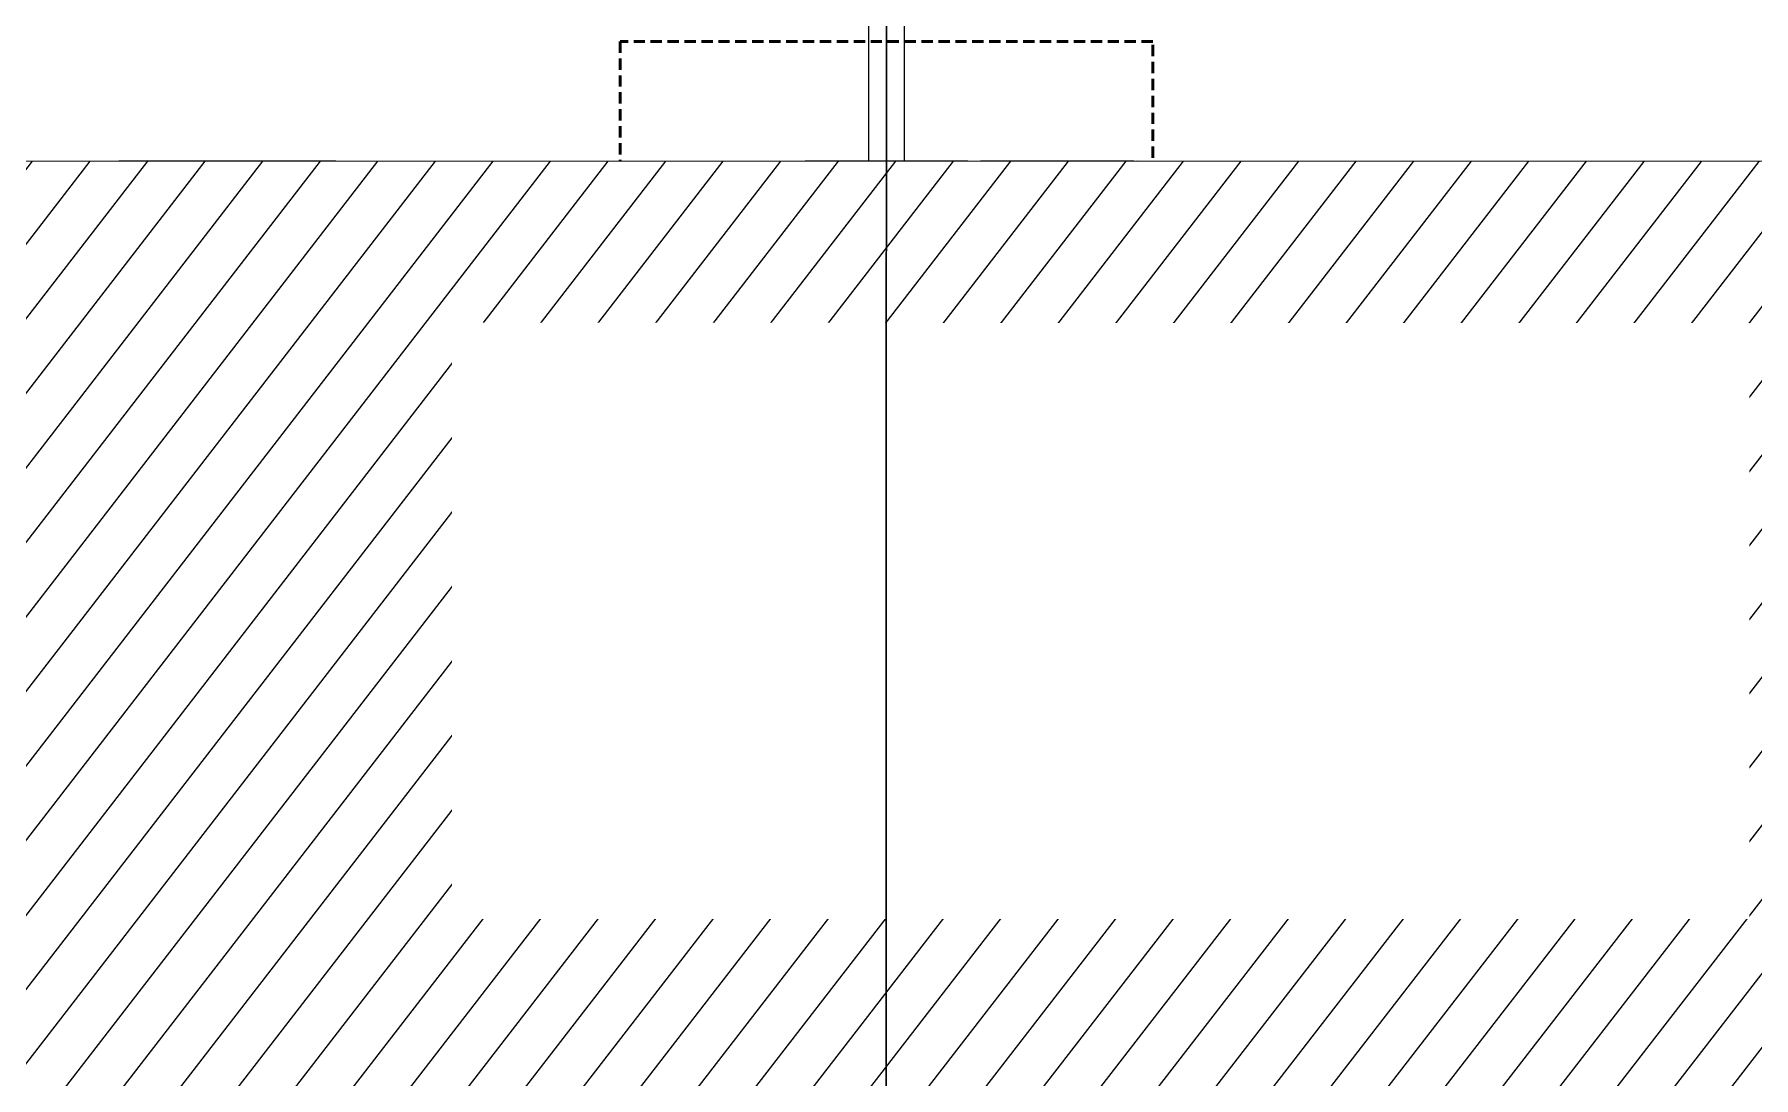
# Model space of a CAD drawing. Header units: centimetres. Extents: x -6122352 to 7132207, y -1694241 to 1947892.
# Drawn here: x 241707 to 251227, y -95067 to -89289 of the extents above; entities that cross this region are included whole.
import ezdxf
from ezdxf.xclip import XClip

# ---------------------------------------------------------------- set-up
doc = ezdxf.new("R2010")
doc.units = ezdxf.units.CM
doc.header["$MEASUREMENT"] = 0
doc.header["$XCLIPFRAME"] = 2
for name, pattern in [('DASHED2', [0.375, 0.25, -0.125]), ('XR-AR-END-SETTING OUT PLAN$0$23585-XR-AR-END-GROUND FLOOR$0$23261-XR-AR-SI-GF$0$HIDDEN', [0.375, 0.25, -0.125]), ('XR-AR-END-SETTING OUT PLAN$0$23585-XR-AR-END-GROUND FLOOR$0$945-4P-1-101-GROUND FLOOR PLAN$0$XR-MIDDLE-GROUND FLOOR PLAN$0$HIDDEN2', [0.1875, 0.125, -0.0625]), ('XR-AR-END-SETTING OUT PLAN$0$23585-XR-AR-END-GROUND FLOOR$0$XR-END-GROUND FLOOR PLAN$0$HIDDEN', [9.524999999999999, 6.35, -3.175]), ('XR-AR-END-SETTING OUT PLAN$0$23585-XR-AR-END-GROUND FLOOR$0$XR-END-GROUND FLOOR PLAN$0$HIDDEN2', [0.1875, 0.125, -0.0625]), ('XR-AR-MID-SETTING OUT FOR MASTER$0$23585-XR-AR-MID-GROUND FLOOR$0$23261-XR-AR-SI-GF$0$HIDDEN', [0.375, 0.25, -0.125]), ('XR-AR-MID-SETTING OUT FOR MASTER$0$23585-XR-AR-MID-GROUND FLOOR$0$945-4P-1-101-GROUND FLOOR PLAN$0$XR-MIDDLE-GROUND FLOOR PLAN$0$HIDDEN', [9.524999999999999, 6.35, -3.175]), ('XR-AR-MID-SETTING OUT FOR MASTER$0$23585-XR-AR-MID-GROUND FLOOR$0$945-4P-1-101-GROUND FLOOR PLAN$0$XR-MIDDLE-GROUND FLOOR PLAN$0$HIDDEN2', [0.1875, 0.125, -0.0625])]:
    doc.linetypes.add(name, pattern=pattern)
doc.layers.add('08-Compound Wall-4', color=7, linetype='Continuous', lineweight=25, true_color=0xff4405)
doc.layers.add('23585-XR-AR-DAMAC PLOT LIMITS$0$1-End units', color=7, linetype='Continuous', lineweight=5, true_color=0xf8991e)
for name, color, linetype, lineweight in [('23585-XR-AR-DAMAC PLOT LIMITS$0$1-Mid units', 41, 'Continuous', 5), ('@ Foundations', 4, 'DASHED2', 50), ('A-ANNO-TEXT', 3, 'Continuous', 25), ('XR-AR-END-SETTING OUT PLAN$0$23585-XR-AR-END-GROUND FLOOR$0$A-DOOR-FULL', 1, 'Continuous', 9), ('XR-AR-END-SETTING OUT PLAN$0$23585-XR-AR-END-GROUND FLOOR$0$A-FLOR-OVHD', 9, 'XR-AR-END-SETTING OUT PLAN$0$23585-XR-AR-END-GROUND FLOOR$0$23261-XR-AR-SI-GF$0$HIDDEN', 15), ('XR-AR-END-SETTING OUT PLAN$0$23585-XR-AR-END-GROUND FLOOR$0$A-GLAZ-SILL', 8, 'Continuous', 5), ('XR-AR-END-SETTING OUT PLAN$0$23585-XR-AR-END-GROUND FLOOR$0$A-GLAZ-WNDO', 232, 'Continuous', 9), ('XR-AR-END-SETTING OUT PLAN$0$23585-XR-AR-END-GROUND FLOOR$0$A-WALL', 7, 'Continuous', 30), ('XR-AR-END-SETTING OUT PLAN$0$23585-XR-AR-END-GROUND FLOOR$0$A-WALL-FNSH', 9, 'Continuous', 5), ('XR-AR-END-SETTING OUT PLAN$0$23585-XR-AR-END-GROUND FLOOR$0$S-COLS', 51, 'Continuous', 40), ('XR-AR-END-SETTING OUT PLAN$0$23585-XR-AR-END-GROUND FLOOR$0$S-COLS-PATT', 8, 'Continuous', 5), ('XR-AR-MID-SETTING OUT FOR MASTER$0$23585-XR-AR-MID-GROUND FLOOR$0$$A-GLAZ-WNDO', 232, 'Continuous', 9), ('XR-AR-MID-SETTING OUT FOR MASTER$0$23585-XR-AR-MID-GROUND FLOOR$0$$A-WALL', 1, 'Continuous', 5), ('XR-AR-MID-SETTING OUT FOR MASTER$0$23585-XR-AR-MID-GROUND FLOOR$0$A-DOOR', 31, 'Continuous', 5), ('XR-AR-MID-SETTING OUT FOR MASTER$0$23585-XR-AR-MID-GROUND FLOOR$0$A-DOOR-FULL', 1, 'Continuous', 9), ('XR-AR-MID-SETTING OUT FOR MASTER$0$23585-XR-AR-MID-GROUND FLOOR$0$A-FLOR-OVHD', 9, 'XR-AR-MID-SETTING OUT FOR MASTER$0$23585-XR-AR-MID-GROUND FLOOR$0$23261-XR-AR-SI-GF$0$HIDDEN', 15), ('XR-AR-MID-SETTING OUT FOR MASTER$0$23585-XR-AR-MID-GROUND FLOOR$0$A-FLOR-PATT', 8, 'Continuous', 5), ('XR-AR-MID-SETTING OUT FOR MASTER$0$23585-XR-AR-MID-GROUND FLOOR$0$A-GLAZ-SILL', 8, 'Continuous', 5), ('XR-AR-MID-SETTING OUT FOR MASTER$0$23585-XR-AR-MID-GROUND FLOOR$0$A-GLAZ-WNDO', 232, 'Continuous', 9), ('XR-AR-MID-SETTING OUT FOR MASTER$0$23585-XR-AR-MID-GROUND FLOOR$0$A-WALL', 7, 'Continuous', 30), ('XR-AR-MID-SETTING OUT FOR MASTER$0$23585-XR-AR-MID-GROUND FLOOR$0$A-WALL-FNSH', 9, 'Continuous', 5), ('XR-AR-MID-SETTING OUT FOR MASTER$0$23585-XR-AR-MID-GROUND FLOOR$0$S-COLS', 51, 'Continuous', 40)]:
    doc.layers.add(name, color=color, linetype=linetype, lineweight=lineweight)
for name, color, linetype in [('@MI-REF LAYER', 7, 'Continuous'), ('B_TH_6', 7, 'Continuous'), ('XR-AR-END-SETTING OUT PLAN$0$23585-XR-AR-END-GROUND FLOOR$0$A-Flor-Strs', 1, 'Continuous'), ('XR-AR-MID-SETTING OUT FOR MASTER$0$23585-XR-AR-MID-GROUND FLOOR$0$A-Flor-Strs', 1, 'Continuous'), ('XR-AR-MID-SETTING OUT FOR MASTER$0$23585-XR-AR-MID-GROUND FLOOR$0$GS-HATCH-FLOOR TILE', 251, 'Continuous')]:
    doc.layers.add(name, color=color, linetype=linetype)

# ---------------------------------------------------------------- blocks, each defined once
blk = doc.blocks.new('23585-XR-AR-DAMAC PLOT LIMITS')
at = {"layer": '23585-XR-AR-DAMAC PLOT LIMITS$0$1-End units', "color": 251, "true_color": 0x636466}
blk.add_lwpolyline([(496644.3284999998, 2769012.031300001), (496638.1482999995, 2769005.2863), (496620.4530999996, 2769021.5001), (496626.6328999996, 2769028.2443)], close=True, dxfattribs=at)
at = {"layer": '23585-XR-AR-DAMAC PLOT LIMITS$0$1-Mid units', "color": 251, "true_color": 0x636466}
blk.add_lwpolyline([(496634.0948999999, 2769000.862500001), (496616.3997, 2769017.076300001), (496620.4530999996, 2769021.5001), (496638.1482999995, 2769005.2863)], close=True, dxfattribs=at)
blk = doc.blocks.new('A$Cf093b529')
at = {"layer": 'A-ANNO-TEXT'}
blk.add_blockref('23585-XR-AR-DAMAC PLOT LIMITS', (-495391.9901121984, -2768603.441896566), dxfattribs=at)
blk = doc.blocks.new('XR-AR-END-SETTING OUT PLAN$0$23585-XR-AR-END-GROUND FLOOR$0$XR-END-GROUND FLOOR PLAN$0$A$C69996ABC')
at = {"layer": 'XR-AR-END-SETTING OUT PLAN$0$23585-XR-AR-END-GROUND FLOOR$0$A-GLAZ-SILL'}
blk.add_line((0.2499999770720933, 0.9999993968456202), (0.249999977072207, 0.0999993968456252), dxfattribs=at)
at = {"layer": 'XR-AR-END-SETTING OUT PLAN$0$23585-XR-AR-END-GROUND FLOOR$0$A-GLAZ-WNDO'}
for p, q in [((-2.292778056300904e-08, 0.9999993968456202), (-2.292778056300904e-08, 0.9499993968456231)), ((0.2499999770720933, 0.9999993968456202), (-2.292778056300904e-08, 0.9999993968456202)), ((0.1499999770722127, 0.9499993968456231), (0.1499999770722127, 0.9999993968456202)), ((0.1499999770722109, 0.999999396845622), (0.1499999770722127, 0.09999939684562342)), ((-2.292778056300904e-08, 0.9499993968456231), (0.1499999770722127, 0.9499993968456231)), ((-2.292778056300904e-08, 0.9499993968456231), (-2.292778056300904e-08, 0.1499993968456224)), ((0.1499999770722127, 0.1499993968456224), (-2.292778056300904e-08, 0.1499993968456224)), ((-2.292787470992153e-08, 0.09999939684561099), (-2.292787470992153e-08, 0.1499993968456099)), ((0.249999977072207, 0.0999993968456252), (-2.292778056300904e-08, 0.0999993968456252)), ((0.1499999770722127, 0.0999993968456252), (0.1499999770722127, 0.1499993968456224))]:
    blk.add_line(p, q, dxfattribs=at)
blk.add_lwpolyline([(-2.292779299750691e-08, 0.9499993968456231), (-2.292779299750691e-08, 0.1499993968456224), (0.04999997707220416, 0.1499993968456224), (0.04999997707220416, 0.9499993968456231)], close=True, dxfattribs=at)
blk.add_lwpolyline([(0.04999997707215442, 0.0999993968456181), (-2.292784451185526e-08, 0.0999993968456181)], dxfattribs=at)
blk = doc.blocks.new('*U35')
for points in [[(91, -5.684341886080801e-14), (41, -5.684341886080801e-14), (41, 1021), (91, 1021)], [(0, 0), (38, -5.684341886080801e-14), (38, -50), (50, -50), (50, -249.999999999997), (0, -249.999999999997)], [(1100, 2.842170943040401e-14), (1062, -2.842170943040401e-14), (1062, -49.99999999999997), (1050, -49.99999999999997), (1050, -249.999999999997), (1100, -249.999999999997)]]:
    blk.add_lwpolyline(points, close=True)
at = {"color": 8, "linetype": 'XR-AR-END-SETTING OUT PLAN$0$23585-XR-AR-END-GROUND FLOOR$0$XR-END-GROUND FLOOR PLAN$0$HIDDEN2'}
blk.add_arc((41, -5.684341886080801e-14), 1021, 1.594950045944486e-15, 90, dxfattribs=at)
at = {"layer": 'XR-AR-END-SETTING OUT PLAN$0$23585-XR-AR-END-GROUND FLOOR$0$A-GLAZ-SILL', "linetype": 'XR-AR-END-SETTING OUT PLAN$0$23585-XR-AR-END-GROUND FLOOR$0$945-4P-1-101-GROUND FLOOR PLAN$0$XR-MIDDLE-GROUND FLOOR PLAN$0$HIDDEN2', "ltscale": 3}
blk.add_lwpolyline([(0, 0), (1100, 0), (1100, -249.999999999997), (0, -249.999999999997)], close=True, dxfattribs=at)
blk = doc.blocks.new('*U37')
for points in [[(91, -5.684341886080801e-14), (41, -5.684341886080801e-14), (41, 1021), (91, 1021)], [(0, 0), (38, -5.684341886080801e-14), (38, -50), (50, -50), (50, -109.9999999801787), (0, -109.9999999801787)], [(1100, 2.842170943040401e-14), (1062, -2.842170943040401e-14), (1062, -49.99999999999997), (1050, -49.99999999999997), (1050, -109.9999999801786), (1100, -109.9999999801786)]]:
    blk.add_lwpolyline(points, close=True)
at = {"color": 8, "linetype": 'XR-AR-END-SETTING OUT PLAN$0$23585-XR-AR-END-GROUND FLOOR$0$XR-END-GROUND FLOOR PLAN$0$HIDDEN2'}
blk.add_arc((41, -5.684341886080801e-14), 1021, 1.594950045944486e-15, 90, dxfattribs=at)
at = {"layer": 'XR-AR-END-SETTING OUT PLAN$0$23585-XR-AR-END-GROUND FLOOR$0$A-GLAZ-SILL', "linetype": 'XR-AR-END-SETTING OUT PLAN$0$23585-XR-AR-END-GROUND FLOOR$0$945-4P-1-101-GROUND FLOOR PLAN$0$XR-MIDDLE-GROUND FLOOR PLAN$0$HIDDEN2', "ltscale": 3}
blk.add_lwpolyline([(0, 0), (1100, 0), (1100, -109.9999999801786), (0, -109.9999999801786)], close=True, dxfattribs=at)
blk = doc.blocks.new('*U129')
for points in [[(91, -5.684341886080801e-14), (41, -5.684341886080801e-14), (41, 1021), (91, 1021)], [(0, 0), (38, -5.684341886080801e-14), (38, -50), (50, -50), (50, -122.2222222027232), (0, -122.2222222027232)], [(1100, 2.842170943040401e-14), (1062, -2.842170943040401e-14), (1062, -49.99999999999997), (1050, -49.99999999999997), (1050, -122.2222222027231), (1100, -122.2222222027231)]]:
    blk.add_lwpolyline(points, close=True)
at = {"color": 8, "linetype": 'XR-AR-END-SETTING OUT PLAN$0$23585-XR-AR-END-GROUND FLOOR$0$XR-END-GROUND FLOOR PLAN$0$HIDDEN2'}
blk.add_arc((41, -5.684341886080801e-14), 1021, 1.594950045944486e-15, 90, dxfattribs=at)
at = {"layer": 'XR-AR-END-SETTING OUT PLAN$0$23585-XR-AR-END-GROUND FLOOR$0$A-GLAZ-SILL', "linetype": 'XR-AR-END-SETTING OUT PLAN$0$23585-XR-AR-END-GROUND FLOOR$0$945-4P-1-101-GROUND FLOOR PLAN$0$XR-MIDDLE-GROUND FLOOR PLAN$0$HIDDEN2', "ltscale": 3}
blk.add_lwpolyline([(0, 0), (1100, 0), (1100, -122.2222222027231), (0, -122.2222222027231)], close=True, dxfattribs=at)
blk = doc.blocks.new('XR-AR-END-SETTING OUT PLAN$0$23585-XR-AR-END-GROUND FLOOR$0$A$C75a8815d')
at = {"layer": 'XR-AR-END-SETTING OUT PLAN$0$23585-XR-AR-END-GROUND FLOOR$0$S-COLS', "color": 252, "lineweight": 30}
for points in [[(6049.942233800888, 3656.816101551056), (6049.942234039307, 2256.816101551056), (6249.942233562469, 2256.816101074219), (6249.942234039307, 3656.816101551056)], [(6049.980292320251, 1200.000025510788), (6049.980292320251, 2.503395080566406e-05), (6249.980292320251, 2.574920654296875e-05), (6249.98029255867, 1200.000025510788)]]:
    blk.add_lwpolyline(points, close=True, dxfattribs=at)
blk = doc.blocks.new('XR-AR-END-SETTING OUT PLAN')
at = {"layer": '08-Compound Wall-4', "ltscale": 100}
blk.add_lwpolyline([(9050.103267982602, 5499.998775005341), (9050.09251640737, 1499.998362064362), (9250.094742581248, 1499.998362064362), (9250.109640672803, 5500)], dxfattribs=at)
at = {"layer": 'XR-AR-END-SETTING OUT PLAN$0$23585-XR-AR-END-GROUND FLOOR$0$A-FLOR-OVHD', "color": 8, "ltscale": 5}
blk.add_lwpolyline([(8549.788042202592, 7912.670323371887), (9049.957647934556, 7912.670322418213), (9049.952654078603, 7412.671722888947), (8549.783047452569, 7412.671722888947)], close=True, dxfattribs=at)
for points in [[(9049.957647934556, 7912.670322418213), (8549.783047452569, 7412.671722888947)], [(8549.788042202592, 7912.670323371887), (9049.952654078603, 7412.671722888947)], [(8850.100989177823, 5750.000926971436), (9050.100988641381, 6550.001236915588)], [(8850.100989356637, 6550.001235961914), (9050.100988820195, 5750.000613689423)]]:
    blk.add_lwpolyline(points, dxfattribs=at)
at = {"layer": 'XR-AR-END-SETTING OUT PLAN$0$23585-XR-AR-END-GROUND FLOOR$0$A-Flor-Strs', "color": 8, "linetype": 'XR-AR-END-SETTING OUT PLAN$0$23585-XR-AR-END-GROUND FLOOR$0$XR-END-GROUND FLOOR PLAN$0$HIDDEN', "ltscale": 0.1}
for p, q in [((8000.101679101586, 9059.998802661896), (8000.101679816842, 11526.76096343994)), ((8050.101679995656, 9009.99880361557), (8050.101679697633, 11545.01038455963)), ((7950.101679638028, 11508.51154327393), (7950.101679220796, 8109.998775959015)), ((8000.101679340005, 10509.9988026619), (7950.101679697633, 10509.99880218506)), ((8050.1016792804, 10509.9988026619), (9050.10168005526, 10509.9988026619)), ((8000.101679936051, 10229.99880361557), (7950.101679161191, 10229.99880218506)), ((8050.101679697633, 10229.99880218506), (9030.10179080069, 10229.99880218506)), ((8000.1016792804, 9949.998801708221), (7950.101679161191, 9949.998803138733)), ((8050.101679876447, 9949.998803138733), (9030.102049306035, 9949.998802661896)), ((8050.10167939961, 9839.998801708221), (9030.10256792605, 9839.998803138733)), ((8000.101679101586, 9669.998802661896), (7950.101679220796, 9669.998802661896)), ((8050.101679995656, 9669.998802661896), (9030.10230870545, 9669.998801708221)), ((8000.101679638028, 9389.99880361557), (7950.101679816842, 9389.998801708221)), ((8050.101679220796, 9389.998803138733), (9030.10256780684, 9389.998802661896)), ((8000.1016792804, 9109.998802185059), (7950.101679697633, 9109.998802661896)), ((7950.101679816842, 9059.998802185059), (8000.101679101586, 9059.998802661896)), ((8050.101679518819, 9109.998801708221), (9030.102826371789, 9109.998802185059)), ((7950.101679757237, 9009.998802185059), (8050.101679995656, 9009.99880361557)), ((7950.101679220796, 8209.998776435852), (9050.101679340005, 8209.998775959015)), ((7950.101679578424, 8159.998775959015), (9050.101679757237, 8159.998775959015)), ((7950.101679697633, 8109.998775482178), (9050.101679220796, 8109.998776435852))]:
    blk.add_line(p, q, dxfattribs=at)
at = {"layer": 'XR-AR-END-SETTING OUT PLAN$0$23585-XR-AR-END-GROUND FLOOR$0$A-WALL', "color": 8}
for p, q in [((8100.103449121118, 6650.001530170441), (9250.102083936334, 6650.001235961914)), ((8100.103448942304, 6649.995383739471), (8100.103448823094, 6549.995381832123)), ((8750.100989356637, 5750.00088596344), (8750.10135139525, 6650.001235485077)), ((9250.102083936334, 6650.001235961914), (9250.10342015326, 5500.000282287598)), ((8100.103448823094, 6549.995381832123), (8750.10098965466, 6549.995383262634)), ((8700.105231657624, 5750.00093126297), (8750.100989356637, 5750.00088596344)), ((8700.105231955647, 5500.000931739807), (8700.105231657624, 5750.00093126297)), ((9250.10342015326, 5500.000282287598), (8700.105231955647, 5500.000931739807)), ((9050.103268936276, 5500.000613689423), (9050.103544667363, 5500.000606536865))]:
    blk.add_line(p, q, dxfattribs=at)
for points in [[(9250.102083459496, 6650.001490592957), (9050.100989297032, 6650.001235485077), (9050.10098965466, 8750.000639915466), (6850.11106570065, 8750.002635478973), (6850.111066058278, 8700.0026679039), (6750.111065879464, 8700.002668380737), (6750.111065879464, 8750.000871658325), (6650.111065939069, 8750.000871658325), (6650.111065283418, 8850.002022743225), (6950.111065164208, 8850.002250671387), (6950.111065879464, 8899.99970960617), (7050.111065879464, 8899.99970817566), (7050.11106570065, 8850.002797603607), (9050.099628582597, 8850.000640392303), (9050.10098899901, 10349.9981546402), (7050.11106581986, 10349.99975156784), (7050.111065998673, 9799.999710083008), (6950.11106570065, 9799.999708652496), (6950.112433806062, 10550.00580835342), (7050.108891561627, 10550.00580835342), (7050.104876235127, 10449.99988079071), (9050.099116638303, 10449.9981546402), (9049.948119357228, 19523.36598014832), (9249.950268521905, 19523.36597967148)], [(5650.105998054147, 10500.00084495544), (5750.106065586209, 10500.00084400177), (5750.107102289796, 11300.00188541412), (5650.107101693749, 11300.00188589096)], [(4790.1072358042, 8749.999267578125), (3250.101112738252, 8749.997854709625), (3250.123472645879, 8199.998291492462), (3000.123275354505, 8199.998291015625), (3000.100934281945, 8999.998242855072), (4540.107388034463, 8999.998847484589), (4540.107358470559, 9049.998554706573), (4790.107358232141, 9049.99855518341)], [(5650.11106570065, 8750.000054359436), (4790.107256367803, 8749.999291419983), (4790.107256188989, 8850.000108718872), (5650.111065641046, 8850.001082897186)], [(3250.129348710179, 5499.998108386993), (7760.105232134461, 5500.00174665451), (7760.105232253671, 5750.00045633316), (3250.129348531365, 5749.997789859772)]]:
    blk.add_lwpolyline(points, close=True, dxfattribs=at)
for points in [[(3850.106042101979, 10500.01968860626), (5750.107330158353, 10500.00084400177), (5750.107415214181, 10250.00188541412), (4790.107357934117, 10249.9985537529), (4790.107358291745, 10149.99855566025), (4540.107357993722, 10149.99855566025), (4540.10735835135, 10249.9985537529), (3000.102095916867, 10249.99855327606), (3000.102079048753, 11999.99910259247), (3250.104392960668, 11999.99910163879), (3250.104392841458, 11100.02067995071), (3850.106042161584, 11100.02068090439), (3850.10604198277, 10499.99947547913)], [(7050.107981041074, 10449.99988079071), (7050.11106581986, 10349.99975156784)], [(9050.097692385316, 10449.99815511703), (9050.097612991929, 10349.99815368652)], [(6750.111065879464, 7650.002737045288), (6750.111066058278, 7800.0026679039), (6850.11106570065, 7800.002666950226), (6850.11106581986, 7750.002600669861), (7450.102789118886, 7750.002596378326), (7450.109474554658, 5750.002065181732), (7350.099751725793, 5750.002155780792), (7350.098205640912, 7650.002731323242), (6750.098205819726, 7650.002736091614)], [(9050.100989297032, 5750.000905513763), (8850.100989177823, 5750.000926971436), (8850.100989356637, 6550.001235961914), (9050.100988641381, 6550.001236915588), (9050.100989297032, 5750.000905513763)]]:
    blk.add_lwpolyline(points, dxfattribs=at)
at = {"layer": 'XR-AR-END-SETTING OUT PLAN$0$23585-XR-AR-END-GROUND FLOOR$0$A-WALL-FNSH', "color": 8}
for p, q in [((6870.111065760255, 8700.0026679039), (6850.111066058278, 8700.0026679039)), ((9030.101671114564, 8730.002635002136), (6870.111066117883, 8730.002635478973)), ((6870.111066117883, 8730.002635478973), (6870.111065760255, 8700.0026679039)), ((9030.100997403264, 6670.001235961914), (9030.101671114564, 8730.002635002136)), ((8080.103449121118, 6670.001235485077), (9030.100997403264, 6670.001235961914)), ((8080.103449121118, 6670.001235485077), (8080.103449121118, 6529.995382785797)), ((8080.103449121118, 6529.995382785797), (8730.100987806916, 6529.995383262634)), ((8730.100989297032, 5770.000855922699), (8730.100987806916, 6529.995383262634)), ((8680.105232074857, 5770.000784397125), (8730.100989297032, 5770.000855922699)), ((8680.105231896043, 5650.000813007355), (8680.105232074857, 5770.000784397125))]:
    blk.add_line(p, q, dxfattribs=at)
for points in [[(6981.517476037145, 9799.999709129333), (7070.111065760255, 9799.999709129333), (7070.111065641046, 10329.99975156784), (9030.101697996259, 10329.99975156784), (9030.103048160672, 8870.000639915466), (7070.11106581986, 8870.000638961792), (7070.111065879464, 8899.999708652496), (7050.110617592931, 8899.999709129333)], [(6850.11106570065, 7800.002666950226), (6870.111065641046, 7800.002668380737), (6870.111066237092, 7770.002596378326), (7470.109485939145, 7770.002596378326), (7470.10947497189, 5770.000277042389), (7780.105232134461, 5770.001747131348), (7780.105232253671, 5650.000813484192)]]:
    blk.add_lwpolyline(points, dxfattribs=at)
at = {"color": 8, "xscale": 1000.000000000054, "yscale": 1000.000000000054, "zscale": 1000.000000000054, "rotation": 90}
blk.add_blockref('XR-AR-END-SETTING OUT PLAN$0$23585-XR-AR-END-GROUND FLOOR$0$XR-END-GROUND FLOOR PLAN$0$A$C69996ABC', (8780.104629173875, 5500.000836372375), dxfattribs=at)
at = {"layer": 'XR-AR-END-SETTING OUT PLAN$0$23585-XR-AR-END-GROUND FLOOR$0$A-DOOR-FULL', "color": 8}
for name, p, xscale, yscale, zscale, rotation in [('*U129', (7050.108891561627, 10550.00580835342), -0.8181818181818169, 0.8181818181818169, 0.8181818181818167, 270), ('*U129', (7050.111065879464, 8899.99970817566), -0.8181818181818169, 0.8181818181818169, 0.8181818181818167, 270), ('*U37', (6650.111066237092, 8750.001082897186), 0.9090909090912127, 0.9090909090912127, 0.9090909090912127, 179.9999999999999), ('*U129', (6850.111066058278, 8700.0026679039), 0.8181818181818152, 0.8181818181818152, 0.8181818181818152, 270)]:
    blk.add_blockref(name, p, dxfattribs=dict(at, xscale=xscale, yscale=yscale, zscale=zscale, rotation=rotation))
at = {"layer": 'XR-AR-END-SETTING OUT PLAN$0$23585-XR-AR-END-GROUND FLOOR$0$A-DOOR-FULL', "color": 8, "xscale": -1, "rotation": 270}
blk.add_blockref('*U35', (4790.107358232141, 9049.99855518341), dxfattribs=at)
at = {"layer": 'XR-AR-END-SETTING OUT PLAN$0$23585-XR-AR-END-GROUND FLOOR$0$S-COLS-PATT', "color": 8}
blk.add_blockref('XR-AR-END-SETTING OUT PLAN$0$23585-XR-AR-END-GROUND FLOOR$0$A$C75a8815d', (3000.129344239831, 5499.998310089111), dxfattribs=at)
blk = doc.blocks.new('END UNIT')
at = {"xscale": 0.001, "yscale": 0.001, "zscale": 0.001}
blk.add_blockref('XR-AR-END-SETTING OUT PLAN', (-9.150201729830158, 0), dxfattribs=at)
blk = doc.blocks.new('XR-AR-MID-SETTING OUT FOR MASTER$0$23585-XR-AR-MID-GROUND FLOOR$0$945-4P-1-101-GROUND FLOOR PLAN$0$XR-MIDDLE-CAR PARK HATCH')
at = {"layer": 'XR-AR-MID-SETTING OUT FOR MASTER$0$23585-XR-AR-MID-GROUND FLOOR$0$A-FLOR-PATT'}
blk.add_lwpolyline([(9250.002853021142, 100.0129149327577), (9249.99679574091, 5500.000000009181), (15050.00005108526, 5502.664669244065), (15050.00005108526, 100.450321876061)], close=True, dxfattribs=at)
blk = doc.blocks.new('*U1930')
for points in [[(91, -5.684341886080801e-14), (41, -5.684341886080801e-14), (41, 1021), (91, 1021)], [(0, 0), (38, -5.684341886080801e-14), (38, -50), (50, -50), (50, -122.2246979483663), (0, -122.2246979483663)], [(1100, 2.842170943040401e-14), (1062, -2.842170943040401e-14), (1062, -49.99999999999997), (1050, -49.99999999999997), (1050, -122.2246979483662), (1100, -122.2246979483662)]]:
    blk.add_lwpolyline(points, close=True)
at = {"color": 8, "linetype": 'XR-AR-MID-SETTING OUT FOR MASTER$0$23585-XR-AR-MID-GROUND FLOOR$0$945-4P-1-101-GROUND FLOOR PLAN$0$XR-MIDDLE-GROUND FLOOR PLAN$0$HIDDEN2'}
blk.add_arc((41, -5.684341886080801e-14), 1021, 1.594950045944486e-15, 90, dxfattribs=at)
at = {"layer": 'XR-AR-MID-SETTING OUT FOR MASTER$0$23585-XR-AR-MID-GROUND FLOOR$0$A-GLAZ-SILL', "linetype": 'XR-AR-MID-SETTING OUT FOR MASTER$0$23585-XR-AR-MID-GROUND FLOOR$0$945-4P-1-101-GROUND FLOOR PLAN$0$XR-MIDDLE-GROUND FLOOR PLAN$0$HIDDEN2', "ltscale": 3}
blk.add_lwpolyline([(0, 0), (1100, 0), (1100, -122.2246979483662), (0, -122.2246979483662)], close=True, dxfattribs=at)
blk = doc.blocks.new('*U27')
for points in [[(91, -5.684341886080801e-14), (41, -5.684341886080801e-14), (41, 1021), (91, 1021)], [(0, 0), (38, -5.684341886080801e-14), (38, -50), (50, -50), (50, -249.9999019090924), (0, -249.9999019090924)], [(1100, 2.842170943040401e-14), (1062, -2.842170943040401e-14), (1062, -49.99999999999997), (1050, -49.99999999999997), (1050, -249.9999019090924), (1100, -249.9999019090924)]]:
    blk.add_lwpolyline(points, close=True)
at = {"color": 8, "linetype": 'XR-AR-MID-SETTING OUT FOR MASTER$0$23585-XR-AR-MID-GROUND FLOOR$0$945-4P-1-101-GROUND FLOOR PLAN$0$XR-MIDDLE-GROUND FLOOR PLAN$0$HIDDEN2'}
blk.add_arc((41, -5.684341886080801e-14), 1021, 1.594950045944486e-15, 90, dxfattribs=at)
at = {"layer": 'XR-AR-MID-SETTING OUT FOR MASTER$0$23585-XR-AR-MID-GROUND FLOOR$0$A-GLAZ-SILL', "linetype": 'XR-AR-MID-SETTING OUT FOR MASTER$0$23585-XR-AR-MID-GROUND FLOOR$0$945-4P-1-101-GROUND FLOOR PLAN$0$XR-MIDDLE-GROUND FLOOR PLAN$0$HIDDEN2', "ltscale": 3}
blk.add_lwpolyline([(0, 0), (1100, 0), (1100, -249.9999019090924), (0, -249.9999019090924)], close=True, dxfattribs=at)
blk = doc.blocks.new('XR-AR-MID-SETTING OUT FOR MASTER$0$23585-XR-AR-MID-GROUND FLOOR$0$945-4P-1-101-GROUND FLOOR PLAN$0$XR-MIDDLE-GROUND FLOOR PLAN$0$A$C70344426')
at = {"layer": 'XR-AR-MID-SETTING OUT FOR MASTER$0$23585-XR-AR-MID-GROUND FLOOR$0$A-GLAZ-SILL'}
blk.add_line((0.2499999770719823, 2.649999396845162), (0.2499999770722034, -6.03154830969288e-07), dxfattribs=at)
at = {"layer": 'XR-AR-MID-SETTING OUT FOR MASTER$0$23585-XR-AR-MID-GROUND FLOOR$0$A-GLAZ-WNDO'}
for p, q in [((-2.292779743839901e-08, 2.649999396845162), (-2.292779743839901e-08, 2.599999396845165)), ((-2.292779743839901e-08, 2.649999396845162), (0.2499999770719823, 2.649999396845162)), ((-2.292779743839901e-08, 2.599999396845165), (0.14999997707221, 2.599999396845165)), ((0.14999997707221, 2.599999396845165), (0.14999997707221, 2.649999396845162)), ((0.14999997707221, 2.599999396845165), (0.1499999770722091, -6.031548327456449e-07)), ((-2.29277832275443e-08, 1.799999396845166), (-2.29277832275443e-08, 1.749999396845167)), ((0.14999997707221, 1.799999396845166), (-2.29277832275443e-08, 1.799999396845166)), ((-2.29277832275443e-08, 1.749999396845167), (0.14999997707221, 1.749999396845167)), ((0.14999997707221, 1.749999396845167), (0.14999997707221, 1.799999396845166)), ((-2.29277832275443e-08, 0.8999993968451641), (-2.292778233936588e-08, 0.8499993968451669)), ((0.14999997707221, 0.8999993968451641), (-2.29277832275443e-08, 0.8999993968451641)), ((0.14999997707221, 0.8499993968451669), (0.14999997707221, 0.8999993968451641)), ((-2.292778233936588e-08, 0.8499993968451669), (0.14999997707221, 0.8499993968451669)), ((-2.292778233936588e-08, 0.8499993968451669), (-2.292778233936588e-08, 0.04999939684516619)), ((0.1499999770722091, 0.04999939684516619), (-2.292778233936588e-08, 0.04999939684516619)), ((-2.29278782626352e-08, -6.031548451801427e-07), (-2.29278782626352e-08, 0.04999939684515198)), ((0.1499999770722091, -6.03154830969288e-07), (0.1499999770722091, 0.04999939684516619)), ((0.2499999770722034, -6.03154830969288e-07), (-2.292778233936588e-08, -6.03154830969288e-07))]:
    blk.add_line(p, q, dxfattribs=at)
blk.add_lwpolyline([(0.04999997707220061, 1.799999396845166), (0.04999997707219972, 2.599999396845165), (-2.292779743839901e-08, 2.599999396845165), (-2.292779566204217e-08, 0.8999993968451641), (0.0499999770722015, 0.8999993968451641), (0.04999997707220061, 1.749999396845167)], dxfattribs=at)
blk.add_lwpolyline([(-2.292779566204217e-08, 0.8499993968451669), (-2.292779655022059e-08, 0.04999939684516619), (0.04999997707220061, 0.04999939684516619), (0.0499999770722015, 0.8499993968451669)], close=True, dxfattribs=at)
blk = doc.blocks.new('*U28')
for points in [[(0, 69.99999979828543), (38, 69.99999979828549), (38, 119.9999997982854), (50, 119.9999997982854), (50, 179.9999998655237), (0, 179.9999998655237)], [(1100, 69.9999997982854), (1062, 69.99999979828546), (1062, 119.9999997982854), (1050, 119.9999997982854), (1050, 179.9999998655236), (1100, 179.9999998655236)], [(91, 69.99999979828549), (41, 69.99999979828549), (41, -951.0000002017147), (91, -951.0000002017147)]]:
    blk.add_lwpolyline(points, close=True)
at = {"color": 8, "linetype": 'XR-AR-MID-SETTING OUT FOR MASTER$0$23585-XR-AR-MID-GROUND FLOOR$0$945-4P-1-101-GROUND FLOOR PLAN$0$XR-MIDDLE-GROUND FLOOR PLAN$0$HIDDEN2'}
blk.add_arc((41, 69.99999979828549), 1021, 270, 0, dxfattribs=at)
at = {"layer": 'XR-AR-MID-SETTING OUT FOR MASTER$0$23585-XR-AR-MID-GROUND FLOOR$0$A-GLAZ-SILL', "linetype": 'XR-AR-MID-SETTING OUT FOR MASTER$0$23585-XR-AR-MID-GROUND FLOOR$0$945-4P-1-101-GROUND FLOOR PLAN$0$XR-MIDDLE-GROUND FLOOR PLAN$0$HIDDEN2', "ltscale": 3}
blk.add_lwpolyline([(0, 69.99999979828543), (1100, 69.99999979828543), (1100, 179.9999998655236), (0, 179.9999998655236)], close=True, dxfattribs=at)
blk = doc.blocks.new('XR-AR-MID-SETTING OUT FOR MASTER$0$23585-XR-AR-MID-GROUND FLOOR$0$945-4P-1-101-GROUND FLOOR PLAN$0$XR-MIDDLE-GROUND FLOOR PLAN$0$A$C2DB306E2')
at = {"layer": 'XR-AR-MID-SETTING OUT FOR MASTER$0$23585-XR-AR-MID-GROUND FLOOR$0$A-DOOR-FULL'}
for p, q in [((0.1500002073711251, 1.24999990754791), (0.05000020737113076, 1.24999990754791)), ((0.05000020737113076, 1.24999990754791), (0.05000020737113076, 1.199999907547909)), ((0.1500002073711251, 1.199999907547909), (0.1500002073711251, 1.24999990754791)), ((0.05000020737113076, 1.199999907547909), (0.1500002073711251, 1.199999907547909)), ((2.073711318217875e-07, 0.7999999075479082), (2.073711318217875e-07, -9.245209264818754e-08)), ((2.073711318217875e-07, 0.7999999075479082), (0.04000020737113097, 0.7999999075479082)), ((0.04000020737113097, 0.7999999075479082), (0.04000020737113452, -9.245209264818754e-08)), ((0.05000020737113253, 0.3499999075479089), (0.05000020737113253, 0.3999999075479096)), ((0.05000020737113253, 0.3999999075479096), (0.1500002073711322, 0.399999907547908)), ((0.1500002073711322, 0.399999907547908), (0.1500002073711322, 0.3499999075479073)), ((0.1500002073711322, 0.3499999075479073), (0.05000020737113253, 0.3499999075479089)), ((2.073711318217875e-07, -9.245209264818754e-08), (0.04000020737113452, -9.245209264818754e-08))]:
    blk.add_line(p, q, dxfattribs=at)
at = {"layer": 'XR-AR-MID-SETTING OUT FOR MASTER$0$23585-XR-AR-MID-GROUND FLOOR$0$A-GLAZ-SILL', "linetype": 'XR-AR-MID-SETTING OUT FOR MASTER$0$23585-XR-AR-MID-GROUND FLOOR$0$945-4P-1-101-GROUND FLOOR PLAN$0$XR-MIDDLE-GROUND FLOOR PLAN$0$HIDDEN2', "ltscale": 3}
for p, q in [((0.05000020737113076, 1.199999907547909), (0.05000020737113431, 0.399999907547908)), ((0.1500002073711251, 1.199999907547909), (0.1500002073711304, 0.3999999075479083))]:
    blk.add_line(p, q, dxfattribs=at)
blk = doc.blocks.new('XR-AR-MID-SETTING OUT FOR MASTER$0$23585-XR-AR-MID-GROUND FLOOR$0$945-4P-1-101-GROUND FLOOR PLAN$0$XR-MIDDLE-GROUND FLOOR PLAN$0$WRFWF')
at = {"layer": 'XR-AR-MID-SETTING OUT FOR MASTER$0$23585-XR-AR-MID-GROUND FLOOR$0$A-FLOR-OVHD', "linetype": 'XR-AR-MID-SETTING OUT FOR MASTER$0$23585-XR-AR-MID-GROUND FLOOR$0$945-4P-1-101-GROUND FLOOR PLAN$0$XR-MIDDLE-GROUND FLOOR PLAN$0$HIDDEN', "ltscale": 0.1}
for p, q in [((9250.00889430586, 14089.9999996908), (9250.008894346622, 9909.449274283641)), ((10350.00889432596, 14089.44927426482), (9250.008894305867, 14089.44927426484)), ((10350.00889432159, 13809.44927426483), (9250.008894308598, 13809.44927426484)), ((10350.00889431722, 13529.44927426483), (9250.008894311328, 13529.44927426484)), ((10350.00889431286, 13249.44927426483), (9250.008894314058, 13249.44927426484)), ((10350.00889431286, 12969.44927426484), (9250.008894314054, 12969.44927426485)), ((10350.00889431285, 12689.44927426484), (9250.00889431405, 12689.44927426486)), ((10350.00889431285, 12409.44927426485), (9250.008894314047, 12409.44927426486)), ((10350.00889431284, 12129.44927426485), (9250.008894314044, 12129.44927426487)), ((10350.00889431284, 11849.44927426486), (9250.00889431404, 11849.44927426487)), ((10350.00889431284, 11569.44927426486), (9250.008894314036, 11569.44927426488)), ((10350.00889431283, 11289.44927426487), (9250.00889431403, 11289.44927426488)), ((10350.00889431283, 11009.44927426487), (9250.008894314027, 11009.44927426489)), ((10350.00889432794, 11009.4492742833), (10350.00889432794, 9909.449274272882)), ((10350.00889432794, 9909.449274272882), (9250.008894346622, 9909.449274283641))]:
    blk.add_line(p, q, dxfattribs=at)
blk.add_lwpolyline([(10350.00889430916, 14369.99999969173), (10350.00889431698, 11009.4492742833)], dxfattribs=at)
blk = doc.blocks.new('XR-AR-MID-SETTING OUT FOR MASTER$0$23585-XR-AR-MID-GROUND FLOOR$0$A$C08698786')
at = {"layer": 'XR-AR-MID-SETTING OUT FOR MASTER$0$23585-XR-AR-MID-GROUND FLOOR$0$S-COLS', "color": 252, "lineweight": 30}
for points in [[(-100.029412984848, 9156.81441116333), (-100.029412984848, 7756.814410686493), (99.97058701515198, 7756.81441116333), (99.97058701515198, 9156.814410686493)], [(-99.99135446548462, 6699.998335123062), (-99.99135446548462, 5499.998335123062), (100.0086455345154, 5499.998334884644), (100.0086455345154, 6699.998334646225)]]:
    blk.add_lwpolyline(points, close=True, dxfattribs=at)
blk = doc.blocks.new('XR-AR-MID-SETTING OUT FOR MASTER')
at = {"layer": 'XR-AR-MID-SETTING OUT FOR MASTER$0$23585-XR-AR-MID-GROUND FLOOR$0$A-Flor-Strs', "color": 8}
for p, q in [((5900.008223325014, 5802.664086818695), (4249.995741575956, 5802.666512012482)), ((5900.008222848177, 5502.664668560028), (4249.999916404486, 5502.666511535645))]:
    blk.add_line(p, q, dxfattribs=at)
at = {"layer": 'XR-AR-MID-SETTING OUT FOR MASTER$0$23585-XR-AR-MID-GROUND FLOOR$0$A-WALL', "color": 8}
for points in [[(99.99999931454659, 19472.65428209305), (-99.99999925494194, 19472.65428256989), (-99.998236566782, 5500.00000667572), (100.0017631351948, 5500.000006198883), (99.9995484650135, 8850.141927242279), (1100.048611491919, 8850.10940027237), (1100.048611015081, 8950.109399795532), (100.03925588727, 8950.072475910187), (100.0088088810444, 10949.9982419014), (2099.951952844858, 10949.99824142456), (2099.998660355806, 9950.143901348114), (2199.988806992769, 9950.143900871277), (2200.057162195444, 11149.97698402405), (2100.075846284628, 11149.97698354721), (2100.039519578218, 11049.97698402405), (100.0088088810444, 11049.99824142456)], [(4249.99788531661, 5499.997992992401), (3049.999798089266, 5499.998546600342), (3049.999915927649, 5749.998607635498), (4000.1953599751, 5749.998309612274), (4000.194991916418, 8849.999089241028), (3300.031373769045, 8849.999089241028), (3300.03137382865, 8950.028236865997), (3399.980282574892, 8950.188519954681), (3400.07691988349, 9927.598960876465), (3649.996516317129, 9927.59895992279), (3650.010299950838, 9100.016639709473), (4249.999546438456, 9099.986570835114)], [(2100.104106515646, 8950.142809391022), (2099.943570882082, 9050.155592918396), (2199.988806694746, 9050.153767585754), (2199.989685982466, 8950.146322250366), (2300.031373292208, 8950.151598453522), (2300.031373888254, 8850.08178806305), (2000.048611432314, 8850.14280796051), (2000.048610955477, 8950.14280796051)], [(99.9999164044857, 5750.000005722046), (399.9999158680439, 5750.00000667572), (399.9998005926609, 5499.999855995178), (99.99991658329964, 5500.000007152557)]]:
    blk.add_lwpolyline(points, close=True, dxfattribs=at)
at = {"layer": 'XR-AR-MID-SETTING OUT FOR MASTER$0$23585-XR-AR-MID-GROUND FLOOR$0$A-WALL-FNSH', "color": 8}
for points in [[(2080.02239587903, 10929.99824142456), (119.995479375124, 10929.99824142456), (119.9793129861355, 8972.785739421844), (1100.04861047864, 8972.787498474121), (1100.048610597849, 8952.787498474121)], [(2099.966006189585, 9949.988984107971), (2079.984055787325, 9949.990225315094), (2080.02239587903, 10929.99824142456)]]:
    blk.add_lwpolyline(points, dxfattribs=at)
at = {"layer": '08-Compound Wall-4', "ltscale": 100}
blk.add_blockref('XR-AR-MID-SETTING OUT FOR MASTER$0$23585-XR-AR-MID-GROUND FLOOR$0$945-4P-1-101-GROUND FLOOR PLAN$0$XR-MIDDLE-CAR PARK HATCH', (-9150.000085264444, 0.1875896453857422), dxfattribs=at)
at = {"layer": 'XR-AR-MID-SETTING OUT FOR MASTER$0$23585-XR-AR-MID-GROUND FLOOR$0$$A-GLAZ-WNDO', "color": 8, "xscale": -1000.000000000001, "yscale": 1000.000000000001, "zscale": 1000.000000000001, "rotation": 270}
blk.add_blockref('XR-AR-MID-SETTING OUT FOR MASTER$0$23585-XR-AR-MID-GROUND FLOOR$0$945-4P-1-101-GROUND FLOOR PLAN$0$XR-MIDDLE-GROUND FLOOR PLAN$0$A$C70344426', (400.0005185902119, 5499.999113082886), dxfattribs=at)
at = {"layer": 'XR-AR-MID-SETTING OUT FOR MASTER$0$23585-XR-AR-MID-GROUND FLOOR$0$$A-WALL', "color": 8}
blk.add_blockref('XR-AR-MID-SETTING OUT FOR MASTER$0$23585-XR-AR-MID-GROUND FLOOR$0$945-4P-1-101-GROUND FLOOR PLAN$0$XR-MIDDLE-GROUND FLOOR PLAN$0$WRFWF', (-9150.000085562468, -796.7907695770264), dxfattribs=at)
at = {"layer": 'XR-AR-MID-SETTING OUT FOR MASTER$0$23585-XR-AR-MID-GROUND FLOOR$0$A-DOOR', "color": 8, "xscale": -1000.000000000001, "yscale": 1000.000000000001, "zscale": 1000.000000000001, "rotation": 270}
blk.add_blockref('XR-AR-MID-SETTING OUT FOR MASTER$0$23585-XR-AR-MID-GROUND FLOOR$0$945-4P-1-101-GROUND FLOOR PLAN$0$XR-MIDDLE-GROUND FLOOR PLAN$0$A$C2DB306E2', (750.048703700304, 8800.109192848206), dxfattribs=at)
at = {"layer": 'XR-AR-MID-SETTING OUT FOR MASTER$0$23585-XR-AR-MID-GROUND FLOOR$0$A-DOOR-FULL', "color": 8, "rotation": 90}
blk.add_blockref('*U27', (3399.986430436373, 9927.598960399628), dxfattribs=at)
at = {"layer": 'XR-AR-MID-SETTING OUT FOR MASTER$0$23585-XR-AR-MID-GROUND FLOOR$0$A-DOOR-FULL', "color": 8, "xscale": 0.8181820445283869, "yscale": 0.8181820445283869, "zscale": 0.8181820445283869, "rotation": 90}
blk.add_blockref('*U1930', (2099.986753255129, 9050.14365196228), dxfattribs=at)
at = {"layer": 'XR-AR-MID-SETTING OUT FOR MASTER$0$23585-XR-AR-MID-GROUND FLOOR$0$A-DOOR-FULL', "color": 8, "xscale": -0.909090909090913, "yscale": 0.909090909090913, "zscale": 0.909090909090913}
blk.add_blockref('*U28', (3300.031373530626, 8786.391873836517), dxfattribs=at)
at = {"layer": 'XR-AR-MID-SETTING OUT FOR MASTER$0$23585-XR-AR-MID-GROUND FLOOR$0$GS-HATCH-FLOOR TILE', "color": 8}
blk.add_blockref('XR-AR-MID-SETTING OUT FOR MASTER$0$23585-XR-AR-MID-GROUND FLOOR$0$A$C08698786', (-1.490116119384766e-07, 0), dxfattribs=at)
blk = doc.blocks.new('MID UNIT')
at = {"xscale": 0.001, "yscale": 0.001, "zscale": 0.001}
blk.add_blockref('XR-AR-MID-SETTING OUT FOR MASTER', (0, 0), dxfattribs=at)
blk = doc.blocks.new('TH_6')
blk.add_blockref('END UNIT', (495802.3053798428, 2769163.996563952))
blk.add_blockref('MID UNIT', (495802.3053798428, 2769163.996563952))
blk = doc.blocks.new('A$Ce2a03a74')
at = {"layer": 'B_TH_6', "xscale": 999.9914829579993, "yscale": 999.9914829579993, "zscale": 999.9914829579993}
blk.add_blockref('TH_6', (-495790404.5228079, -2769140733.343811), dxfattribs=at)
blk = doc.blocks.new('23585-XR-AR-MALDIVE-2$0$TH_6')
at = {"ltscale": 10, "xscale": 0.00100002623446598, "yscale": 0.00100002623446598, "zscale": 0.00100002623446598}
blk.add_blockref('A$Ce2a03a74', (495794.6272259735, 2769164.318430193), dxfattribs=at)
at = {"layer": '@ Foundations', "linetype": 'DASHED2', "ltscale": 0.25}
blk.add_lwpolyline([(495803.7802812214, 2769173.883844433), (495800.8302812214, 2769173.883844433), (495800.8302812214, 2769168.833844433), (495803.7802812214, 2769168.833844433)], close=True, dxfattribs=at)

msp = doc.modelspace()

# ---------------------------------------------------------------- block references
at = {"layer": '@MI-REF LAYER'}
ref = msp.add_blockref('23585-XR-AR-MALDIVE-2$0$TH_6', (496524268.6545767, 2768994320.830919), dxfattribs=dict(at, xscale=1000, yscale=1000, zscale=1000, rotation=179.990160682611))
XClip(ref).set_block_clipping_path([(495847.39542710176, 2769163.9966276083), (495847.39563282486, 2769187.926646854), (495838.3053825917, 2769187.89655067), (495832.3055219082, 2769187.896685781), (495826.30551932706, 2769187.89668578), (495820.3053769227, 2769187.8968332373), (495814.30551975453, 2769187.8969683493), (495808.3055171734, 2769187.896968348), (495802.30551234074, 2769187.896968346), (495793.35733161494, 2769187.9369333955), (495793.3580750036, 2769163.9970191354)])

# ---------------------------------------------------------------- next in the draw order: wipeouts: each hides what was drawn before it
at = {"color": 10}
msp.add_wipeout([(252571.64663500263, -104266.17502721732), (252574.04834374416, -89992.65161863879), (204273.0485455182, -89984.37403878986), (204271.86485556158, -104257.89816341558), (210520.58342802094, -104258.96917011886), (210520.83693717216, -103956.93275949376), (246321.72131545804, -103964.468763764), (246321.6697864763, -104265.10527748596), (252572.9458569591, -104266.19283814752)], dxfattribs=at).dxf.layer = '@MI-REF LAYER'

# ---------------------------------------------------------------- next in the draw order: hatches: boundary and pattern name
at = {"layer": '@MI-REF LAYER'}
h = msp.add_hatch(dxfattribs=at)
h.set_pattern_fill('ANSI31', color=256, scale=1999.999998458916, angle=-173.2772265783046)
h.set_pattern_definition([(231.7227734216954, (2377218874.4571, 1504033322.391405), (196.2556630601348, -154.8667640925874), [])])
h.paths.add_polyline_path([(204274.3530295136, -89984.27800821053), (204273.1173007907, -104257.803067239), (210521.8879095342, -104258.8902129964), (210522.1414211899, -103956.8376690091), (246323.0257991449, -103964.3736765072), (246322.9742676067, -104265.0263125887), (252572.9511160579, -104266.0975245901), (252575.3470508363, -89992.55653020798)])

# ---------------------------------------------------------------- next in the draw order: linework, layer by layer
at = {"layer": '@MI-REF LAYER', "const_width": 5.000000000000002}
msp.add_lwpolyline([(252574.0425669921, -89992.65161748626), (204273.04854563, -89984.37309544587), (204271.8128169072, -104257.8981544743), (210520.58342569, -104258.9853002747), (210520.8369373458, -103956.9327562874), (246321.7213152614, -103964.4687637425), (246321.6697837625, -104265.1213998669), (252571.6466322137, -104266.1926118684)], close=True, dxfattribs=at)

# ---------------------------------------------------------------- next in the draw order: wipeouts: each hides what was drawn before it
at = {"color": 10}
msp.add_wipeout([(251204.722130461, -90887.567771619), (244018.99847642428, -90886.33377880536), (244018.43149993484, -94187.92264929308), (251204.15515436517, -94189.15664091105), (251204.72213010796, -90887.56777192293)], dxfattribs=at).dxf.layer = '@MI-REF LAYER'

# ---------------------------------------------------------------- next in the draw order: block references
at = {"layer": '@MI-REF LAYER', "xscale": 1000, "yscale": 1000, "zscale": 1000, "rotation": 312.4882903633292}
msp.add_blockref('A$Cf093b529', (-891608.7329339073, 539022.7201118186), dxfattribs=at)

doc.saveas('drawing.dxf')
